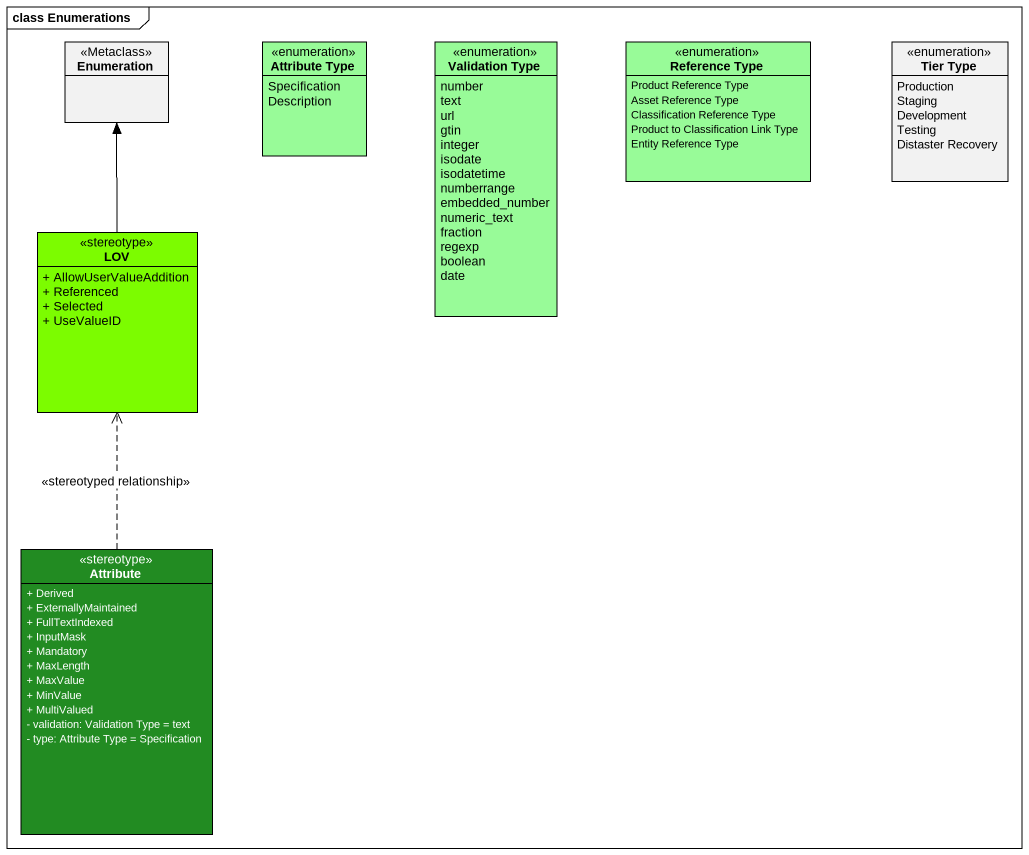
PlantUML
@startuml
mainframe class Enumerations
hide circle
hide empty members
skinparam classAttributeIconSize 0
class Enumeration <<Metaclass>>
enum "Attribute Type" as Attribute_Type #98FB98 {
  Specification
  Description
}
enum "Validation Type" as Validation_Type #98FB98 {
  number
  text
  url
  gtin
  integer
  isodate
  isodatetime
  numberrange
  embedded_number
  numeric_text
  fraction
  regexp
  boolean
  date
}
enum "Reference Type" as Reference_Type #98FB98 {
  Product Reference Type
  Asset Reference Type
  Classification Reference Type
  Product to Classification Link Type
  Entity Reference Type
}
enum "Tier Type" as Tier_Type {
  Production
  Staging
  Development
  Testing
  Distaster Recovery
}
class LOV <<stereotype>> #7CFC00 {
  + AllowUserValueAddition
  + Referenced
  + Selected
  + UseValueID
}
class Attribute <<stereotype>> #228B22 {
  + Derived
  + ExternallyMaintained
  + FullTextIndexed
  + InputMask
  + Mandatory
  + MaxLength
  + MaxValue
  + MinValue
  + MultiValued
  - validation: Validation Type = text
  - type: Attribute Type = Specification
}
LOV -up-> Enumeration
Attribute .up.> LOV : <<stereotyped relationship>>
@enduml
